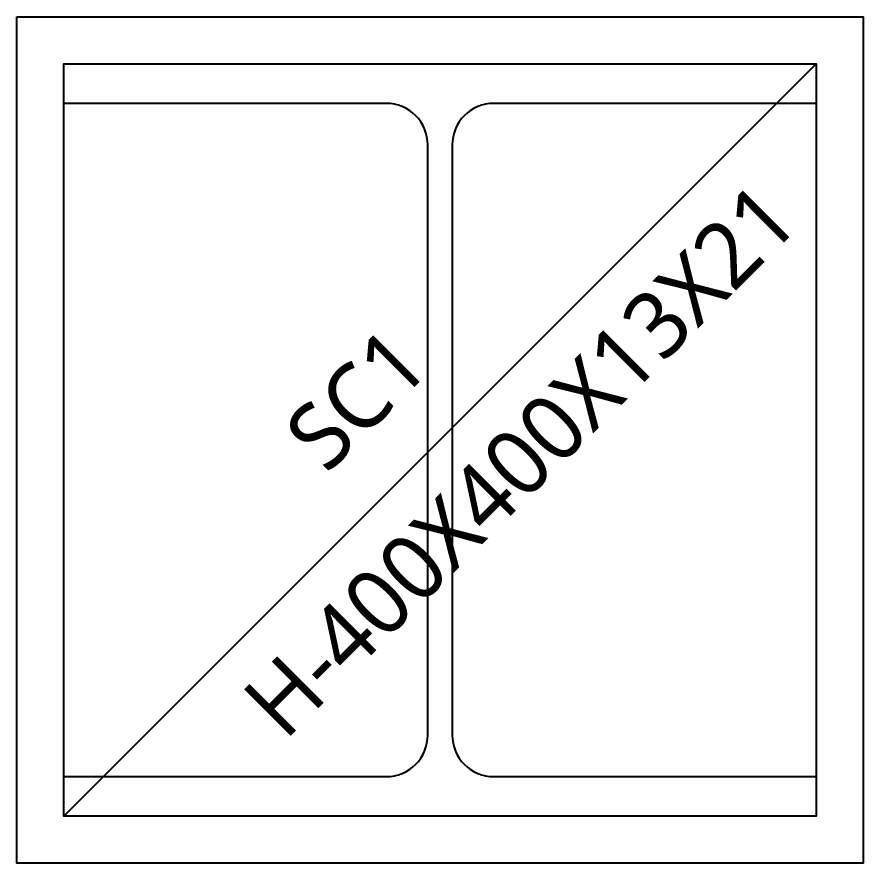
# Model space of a CAD drawing. Header units: millimetres. Extents: x -168200 to 504600, y -244718 to -125918.
# Drawn here: x -76925 to -76475, y -172042.7 to -171592.7 of the extents above; entities that cross this region are included whole.
import ezdxf
from ezdxf.enums import TextEntityAlignment as Align

# ---------------------------------------------------------------- set-up
doc = ezdxf.new("R2010")
doc.units = ezdxf.units.MM
doc.layers.add('arch', color=8, linetype='Continuous')
doc.styles.add('스타일1', font='malgun.ttf')

# ---------------------------------------------------------------- blocks, each defined once
blk = doc.blocks.new('S-SC1')
at = {"color": 0}
blk.add_line((-200, -200), (200, 200), dxfattribs=at)
for points in [[(-225, 225), (225, 225), (225, -225), (-225, -225)], [(-200, 200), (200, 200), (200, -200), (-200, -200)]]:
    blk.add_lwpolyline(points, close=True, dxfattribs=at)
blk.add_lwpolyline([(-200, -200), (-200, -179), (-28.5, -179, 0.414214), (-6.5, -157), (-6.5, 157, 0.414214), (-28.5, 179), (-200, 179), (-200, 200), (200, 200), (200, 179), (28.5, 179, 0.414214), (6.5, 157), (6.5, -157, 0.414214), (28.5, -179), (200, -179), (200, -200)], format="xyb", close=True, dxfattribs=at)
at = {"color": 0, "style": '스타일1'}
for s, p in [('H-400X400X13X21', (42.71, -10.45)), ('SC1', (-44.45, 22.03))]:
    blk.add_text(s, height=35, rotation=45, dxfattribs=at).set_placement(p, align=Align.MIDDLE_CENTER)
blk = doc.blocks.new('pit건축기초')
at = {"layer": 'arch'}
blk.add_blockref('S-SC1', (-326575.24, -89388.14), dxfattribs=at)

msp = doc.modelspace()

# ---------------------------------------------------------------- block references
msp.add_blockref('pit건축기초', (249875.24, -82429.58))

doc.saveas('drawing.dxf')
